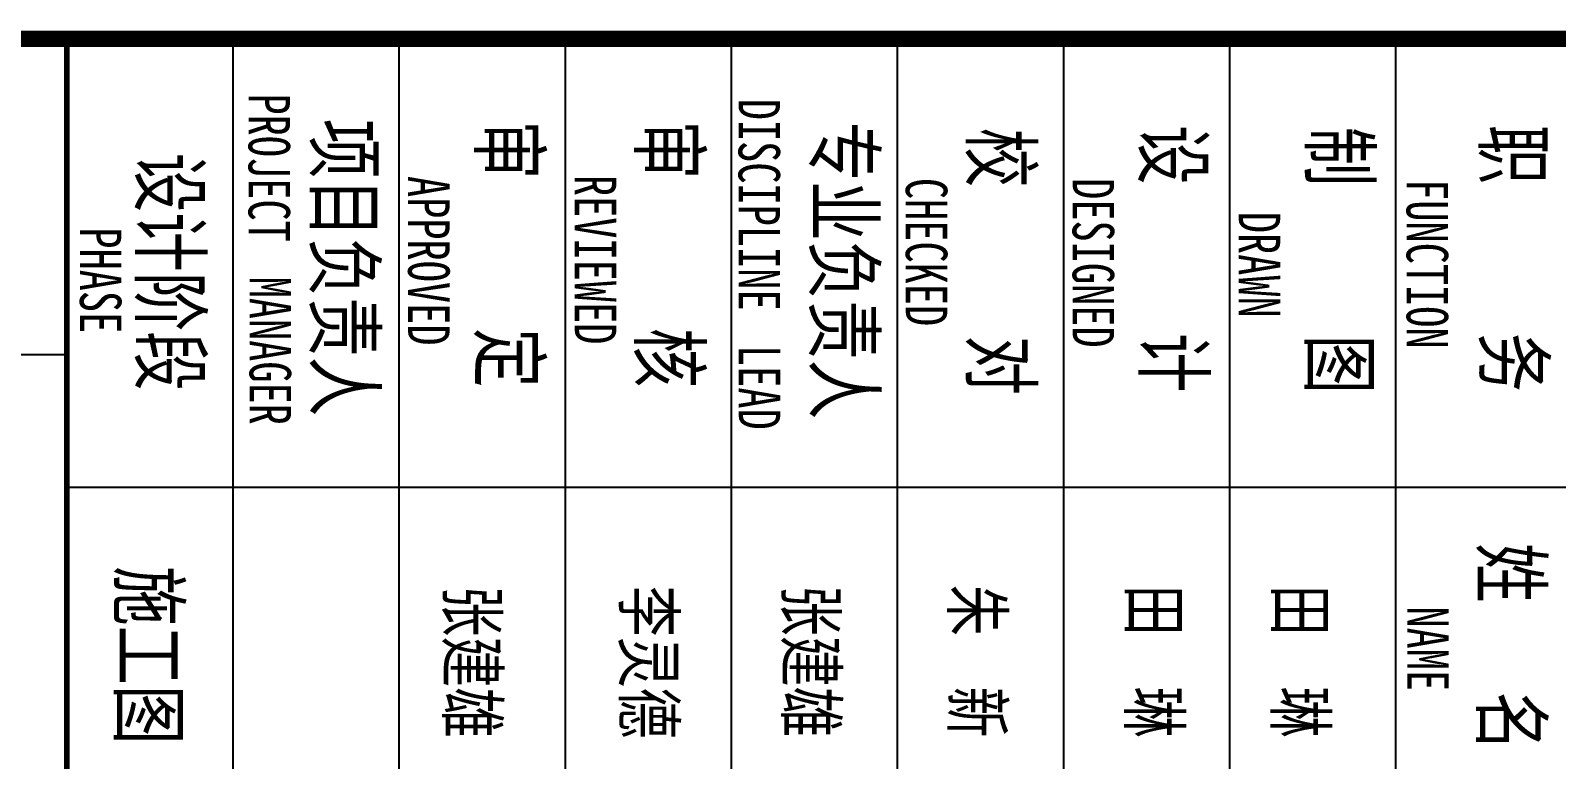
# Model space of a CAD drawing. Extents: x 174641 to 414490, y 73126 to 493158.
# Drawn here: x 314062 to 323249, y 77788 to 82176 of the extents above; entities that cross this region are included whole.
import ezdxf

# ---------------------------------------------------------------- set-up
doc = ezdxf.new("R2010")
doc.units = 0
doc.header["$LTSCALE"] = 1000
doc.header["$MEASUREMENT"] = 0
doc.layers.add('PUB_TITLE', color=7, linetype='Continuous')
doc.styles.add('-宋体', font='', dxfattribs={"width": 0.8})
doc.styles.get('-宋体').set_extended_font_data('SimSun')

msp = doc.modelspace()

# ---------------------------------------------------------------- linework, layer by layer
for p, q in [((303279.9, 82126.1), (360679.9, 82126.1)), ((315280.3, 82126.1), (315280.3, 74126.1)), ((316280.3, 82126.1), (316280.3, 74126.1)), ((317280.3, 82126.1), (317280.3, 74126.1)), ((318280.3, 82126.1), (318280.3, 74126.1)), ((319280.3, 82126.1), (319280.3, 74126.1)), ((320280.3, 82126.1), (320280.3, 74126.1)), ((321280.3, 82126.1), (321280.3, 74126.1)), ((322280.3, 82126.1), (322280.3, 74126.1)), ((307780.3, 80226.1), (314280.3, 80226.1)), ((326280.3, 79426.1), (314280.3, 79426.1))]:
    msp.add_line(p, q)
at = {"const_width": 34}
msp.add_lwpolyline([(314280.3, 82126.1), (314280.3, 74126.1)], dxfattribs=at)
at = {"layer": 'PUB_TITLE', "const_width": 100}
msp.add_lwpolyline([(360679.9, 82126.1), (360679.9, 74126.1), (303280.3, 74126.1), (303280.3, 82126.1)], close=True, dxfattribs=at)

# ---------------------------------------------------------------- texts
at = {"style": '-宋体', "width": 0.75}
for s, height, p in [('PROJECT', 250, (315374.4, 81797.3)), ('DISCIPLINE', 250, (318324.5, 81765.7)), ('项目负责人', 350, (315778.3, 81644.4)), ('审     定', 350, (316769.5, 81636.1)), ('审     核', 350, (317733.3, 81636.1)), ('专业负责人', 350, (318785.9, 81626.9)), ('设     计', 350, (320769.2, 81606.9)), ('职     务', 350, (322816.9, 81608.9)), ('校     对', 350, (319729.1, 81590.8)), ('制     图', 350, (321770.1, 81596.7)), ('设计阶段', 350, (314728.3, 81440.1)), ('APPROVED', 250, (316335.3, 81300.6)), ('REVIEWED', 250, (317338.9, 81307.2)), ('CHECKED', 250, (319331.8, 81289.2)), ('DESIGNED', 250, (320336.2, 81287.8)), ('FUNCTION', 250, (322347, 81281.8)), ('DRAWN', 250, (321336.1, 81084.9)), ('PHASE', 250, (314359.1, 80991.6)), ('MANAGER', 250, (315380.8, 80694.8)), ('LEAD', 250, (318325.9, 80283.1)), ('姓   名', 350, (322801.6, 79090.9)), ('施工图', 350, (314600, 78952.1)), ('张建雄', 300, (316572.1, 78835.8)), ('李灵德', 300, (317634.8, 78833.4)), ('张建雄', 300, (318612, 78839.8)), ('朱  新', 300, (319612, 78839.8)), ('田  琳', 300, (320678.3, 78839.8)), ('田  琳', 300, (321559, 78839.8)), ('NAME', 250, (322350.8, 78709.7))]:
    msp.add_text(s, height=height, rotation=270, dxfattribs=at).set_placement(p)

doc.saveas('drawing.dxf')
